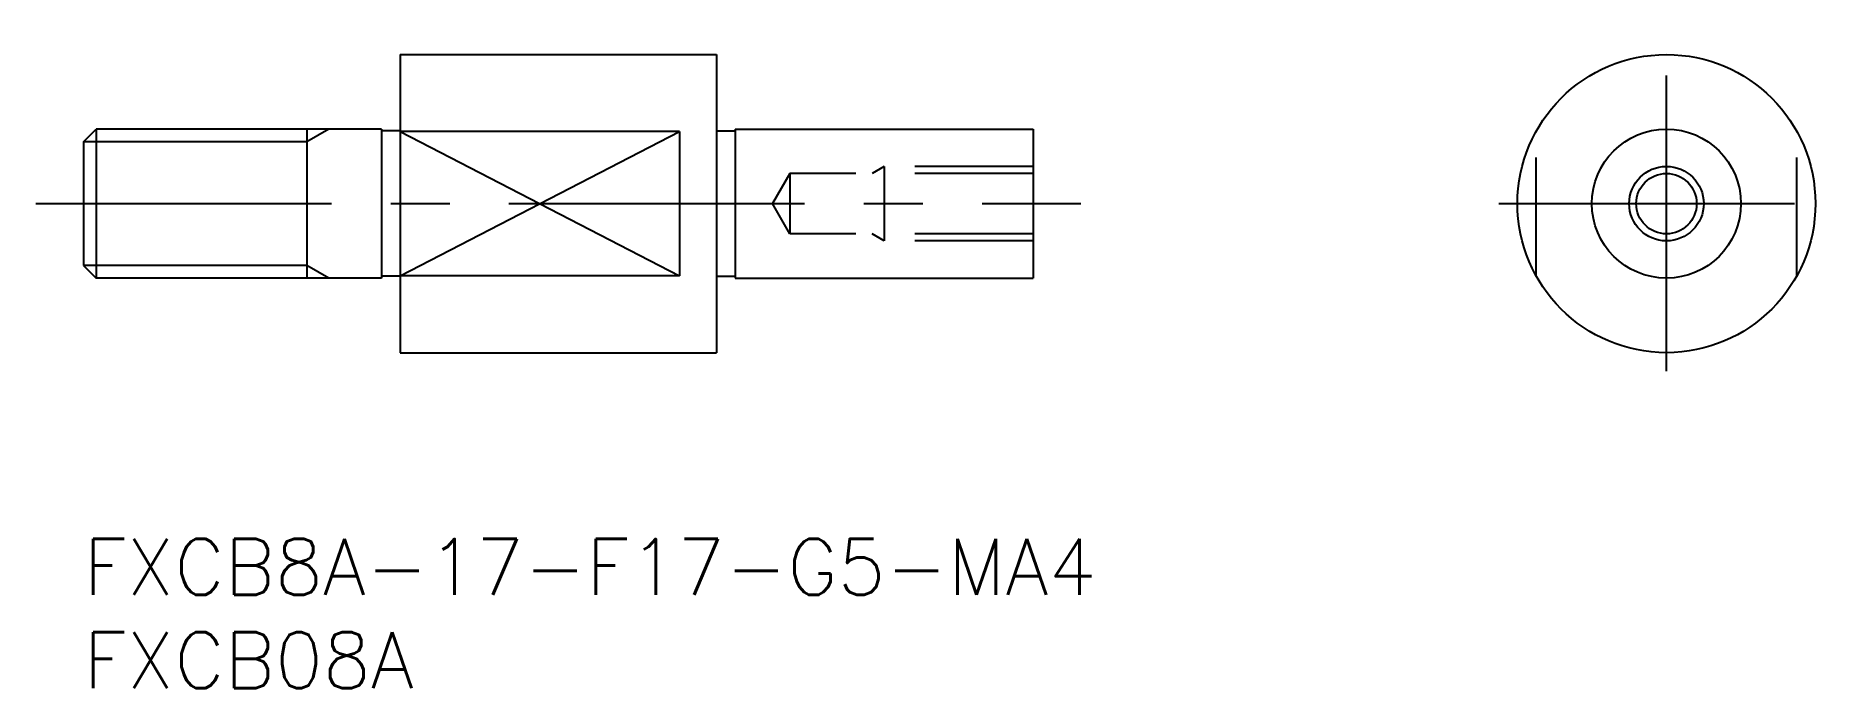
# Model space of a CAD drawing. Extents: x -2.5 to 94, y -8 to 27.
import ezdxf

# ---------------------------------------------------------------- set-up
doc = ezdxf.new("R2010")
doc.units = 0
doc.header["$LTSCALE"] = 0.5
doc.linetypes.add('CENTER', pattern=[50.8, 31.75, -6.35, 6.35, -6.35])
doc.linetypes.add('DASHED', pattern=[19.05, 12.7, -6.35])
for name, color, linetype in [('MSM_CENTER', 1, 'CENTER'), ('MSM_CONTINUOUS', 7, 'CONTINUOUS'), ('MSM_DASHED', 4, 'DASHED'), ('MSM_NARROW', 5, 'CONTINUOUS'), ('MSM_PART_NUMBER', 7, 'CONTINUOUS')]:
    doc.layers.add(name, color=color, linetype=linetype)
doc.styles.get("Standard").update_dxf_attribs({"font": 'txt.shx', "height": 3, "bigfont": 'bigfont.shx'})

# ---------------------------------------------------------------- blocks, each defined once
blk = doc.blocks.new('*U3')
at = {"layer": 'MSM_PART_NUMBER'}
blk.add_text('FXCB8A-17-F17-G5-MA4', height=3, dxfattribs=at).set_placement((0, -3))
blk = doc.blocks.new('*U4')
at = {"layer": 'MSM_PART_NUMBER'}
blk.add_text('FXCB08A', height=3, dxfattribs=at).set_placement((0, -8))

msp = doc.modelspace()

# ---------------------------------------------------------------- linework, layer by layer
at = {"layer": 'MSM_CENTER'}
for p, q in [((85, 9), (85, 27)), ((-2.55, 18), (53.55, 18)), ((76, 18), (94, 18))]:
    msp.add_line(p, q, dxfattribs=at)
at = {"layer": 'MSM_CONTINUOUS'}
for p, q in [((17, 26), (17, 10)), ((17, 26), (34, 26)), ((34, 26), (34, 10)), ((0, 21.324), (0.677, 22)), ((0, 21.324), (0, 14.677)), ((0.677, 22), (0.677, 14)), ((16, 22), (0.677, 22)), ((12, 22), (12, 14)), ((16, 22), (16, 14)), ((17, 21.9), (16, 21.9)), ((32, 21.873), (17, 21.873)), ((32, 21.873), (32, 14.127)), ((34, 21.9), (35, 21.9)), ((35, 22), (51, 22)), ((35, 22), (35, 14)), ((51, 22), (51, 14)), ((0, 14.677), (0.677, 14)), ((16, 14), (0.677, 14)), ((17, 14.1), (16, 14.1)), ((32, 14.127), (17, 14.127)), ((34, 14.1), (35, 14.1)), ((35, 14), (51, 14)), ((17, 10), (34, 10))]:
    msp.add_line(p, q, dxfattribs=at)
for radius in [8, 4, 1.621]:
    msp.add_circle((85, 18), radius, dxfattribs=at)
at = {"layer": 'MSM_DASHED'}
for p, q in [((78, 14.127), (78, 21.873)), ((92, 14.127), (92, 21.873)), ((37.936, 19.621), (37, 18)), ((51, 19.621), (37.936, 19.621)), ((37.936, 19.621), (37.936, 16.379)), ((43, 20), (42.344, 19.621)), ((51, 20), (43, 20)), ((43, 20), (43, 16)), ((37.936, 16.379), (37, 18)), ((51, 16.379), (37.936, 16.379)), ((43, 16), (42.344, 16.379)), ((51, 16), (43, 16))]:
    msp.add_line(p, q, dxfattribs=at)
at = {"layer": 'MSM_NARROW'}
for p, q in [((12, 21.324), (0, 21.324)), ((13.172, 22), (12, 21.324)), ((17, 21.873), (32, 14.127)), ((17, 14.127), (32, 21.873)), ((12, 14.677), (0, 14.677)), ((13.172, 14), (12, 14.677))]:
    msp.add_line(p, q, dxfattribs=at)
msp.add_circle((85, 18), 2, dxfattribs=at)

# ---------------------------------------------------------------- block references
at = {"layer": 'MSM_CONTINUOUS'}
for name in ['*U3', '*U4']:
    msp.add_blockref(name, (0, 0), dxfattribs=at)

doc.saveas('drawing.dxf')
